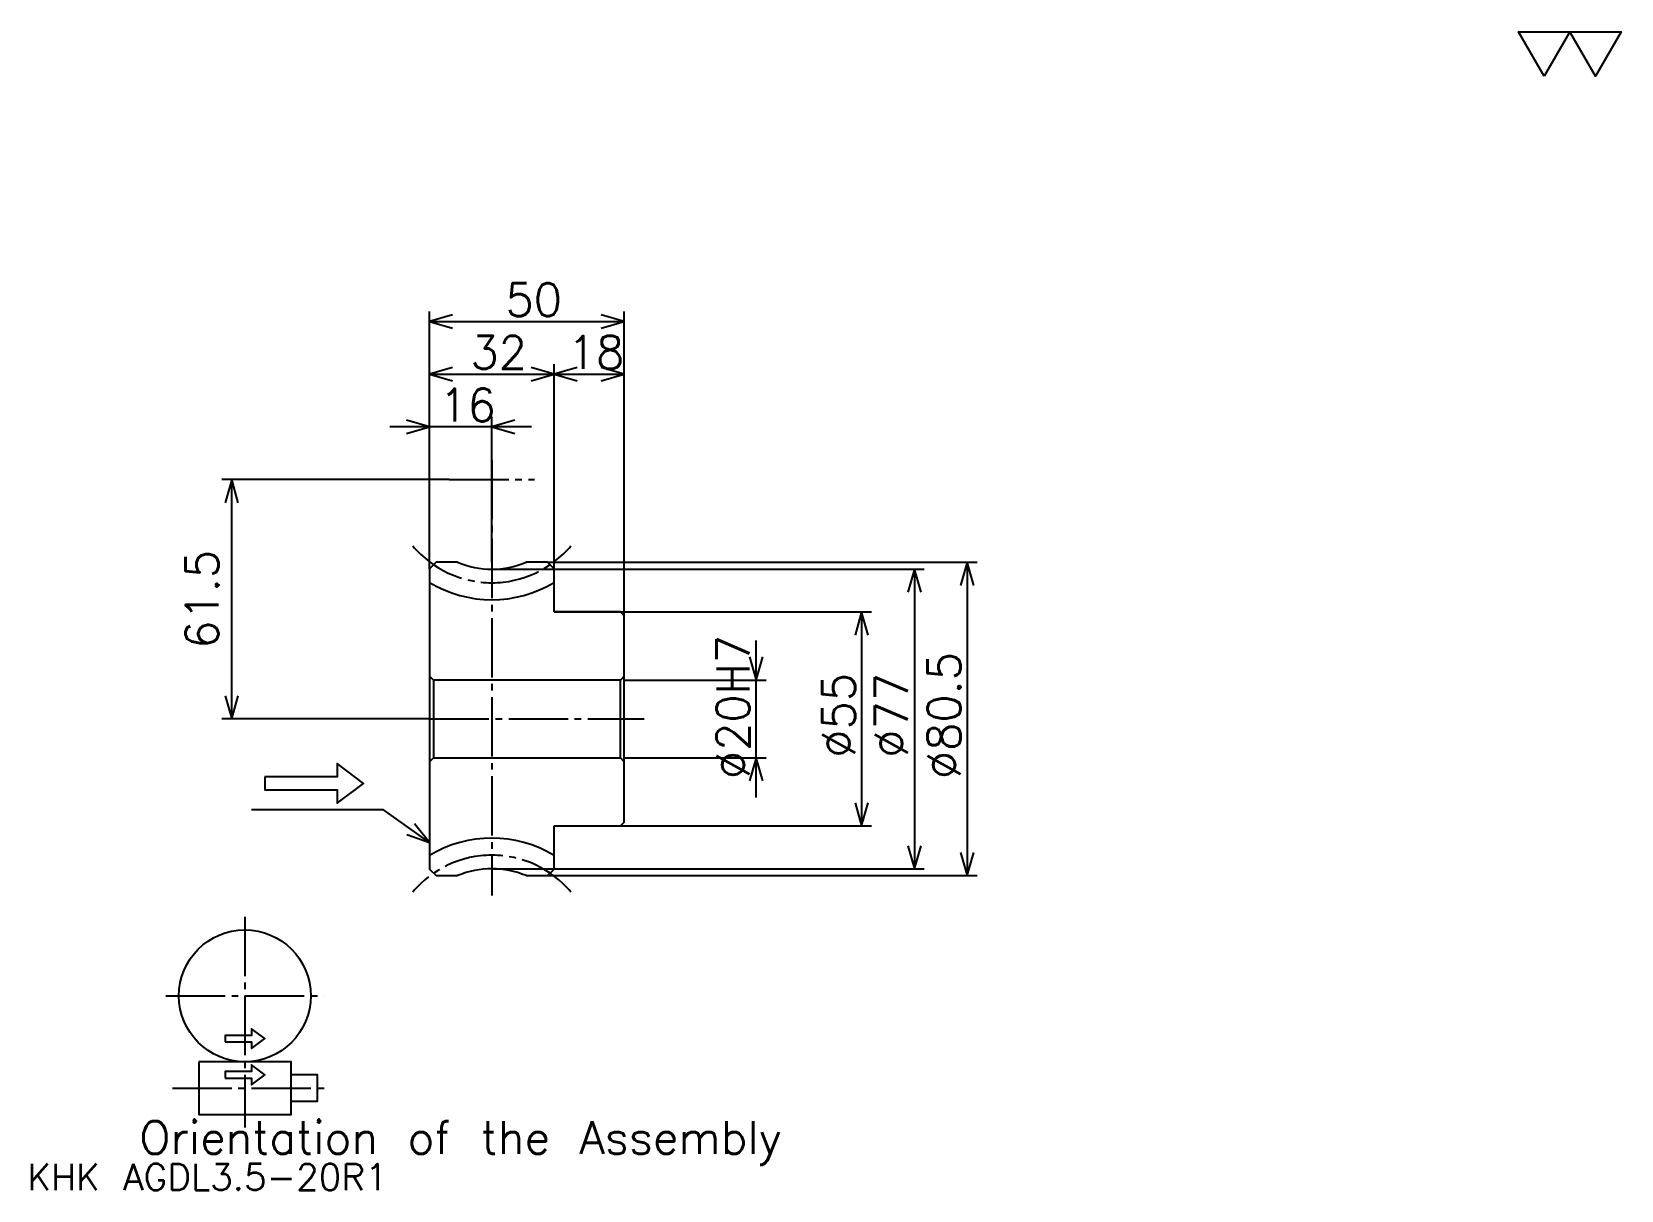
# Model space of a CAD drawing. Extents: x 18 to 426, y 19 to 316.
import ezdxf

# ---------------------------------------------------------------- set-up
doc = ezdxf.new("R2010")
doc.units = 0
doc.linetypes.add('DASHDOT', pattern=[20.322579, 15.241935, -1.693548, 1.693548, -1.693548])
doc.layers.get('0').update_dxf_attribs({"linetype": 'CONTINUOUS'})
doc.layers.add('DASHDOT', color=6, linetype='DASHDOT')
doc.styles.add('KANJI', font='TXT', dxfattribs={"bigfont": 'BIGFONT'})

msp = doc.modelspace()

# ---------------------------------------------------------------- linework, layer by layer
at = {"color": 5}
for p, q in [((120.241943, 179.967743), (120.241943, 244.403229)), ((120.241943, 241.8629), (170.241943, 241.8629)), ((170.241943, 179.967743), (170.241943, 244.403229)), ((152.241943, 179.967743), (152.241943, 230.854828)), ((120.241943, 228.314514), (152.241943, 228.314514)), ((152.241943, 228.314514), (170.241943, 228.314514)), ((136.241943, 179.967743), (136.241943, 217.306458)), ((146.403229, 214.766129), (110.08065, 214.766129)), ((125.322586, 201.217743), (66.895172, 201.217743)), ((69.435493, 139.717743), (69.435493, 201.217743)), ((120.241943, 178.2742), (120.241943, 179.967743)), ((150.548401, 179.967743), (170.241943, 179.967743)), ((152.241943, 178.2742), (152.241943, 179.967743)), ((170.241943, 179.967743), (260.846802, 179.967743)), ((170.241943, 166.217743), (170.241943, 179.967743)), ((258.306458, 179.967743), (258.306458, 99.467743)), ((136.241943, 178.217743), (170.241943, 178.217743)), ((170.241943, 178.217743), (247.298401, 178.217743)), ((244.758072, 178.217743), (244.758072, 101.217743)), ((152.241943, 167.217743), (170.241943, 167.217743)), ((170.241943, 167.217743), (233.75, 167.217743)), ((231.209686, 167.217743), (231.209686, 112.217743)), ((204.112915, 119.55645), (204.112915, 159.879028)), ((170.241943, 149.717743), (206.653229, 149.717743)), ((120.241943, 139.717743), (66.895172, 139.717743)), ((170.241943, 129.717743), (206.653229, 129.717743)), ((152.241943, 112.217743), (170.241943, 112.217743)), ((170.241943, 112.217743), (233.75, 112.217743)), ((136.241943, 101.217743), (170.241943, 101.217743)), ((150.548401, 99.467743), (170.241943, 99.467743)), ((170.241943, 101.217743), (247.298401, 101.217743)), ((170.241943, 99.467743), (260.846802, 99.467743))]:
    msp.add_line(p, q, dxfattribs=at)
at = {"color": 4}
for p, q in [((170.241943, 150.717743), (169.241943, 149.717743)), ((120.241943, 128.717743), (121.241943, 129.717743)), ((170.241943, 128.717743), (169.241943, 129.717743))]:
    msp.add_line(p, q, dxfattribs=at)
at = {"color": 7}
msp.add_lwpolyline([(406.451599, 304.838715), (399.846771, 316.287109), (426.266113, 316.287109), (419.661285, 304.838715), (413.056427, 316.287109), (406.451599, 304.838715)], dxfattribs=at)
at = {"color": 5}
for points in [[(126.169365, 243.556458), (120.241943, 241.8629), (126.169365, 240.169342)], [(164.314529, 240.169342), (170.241943, 241.8629), (164.314529, 243.556458)], [(126.169365, 230.008057), (120.241943, 228.314514), (126.169365, 226.620972)], [(146.314529, 226.620972), (152.241943, 228.314514), (146.314529, 230.008057)], [(158.169357, 230.008057), (152.241943, 228.314514), (158.169357, 226.620972)], [(164.314529, 226.620972), (170.241943, 228.314514), (164.314529, 230.008057)], [(114.314522, 213.072571), (120.241943, 214.766129), (114.314522, 216.459686)], [(142.169357, 216.459686), (136.241943, 214.766129), (142.169357, 213.072571)], [(71.129044, 195.290329), (69.435493, 201.217743), (67.741943, 195.290329)], [(260, 174.040329), (258.306458, 179.967743), (256.612915, 174.040329)], [(246.45163, 172.290329), (244.758072, 178.217743), (243.064514, 172.290329)], [(232.903229, 161.290329), (231.209686, 167.217743), (229.516144, 161.290329)], [(202.419373, 155.645157), (204.112915, 149.717743), (205.806458, 155.645157)], [(67.741943, 145.645157), (69.435493, 139.717743), (71.129044, 145.645157)], [(77.903229, 124.870972), (77.903229, 121.483871), (96.532265, 121.483871), (96.532265, 118.096771), (103.306458, 123.177422), (96.532265, 128.258072), (96.532265, 124.870972), (77.903229, 124.870972)], [(205.806458, 123.790321), (204.112915, 129.717743), (202.419373, 123.790321)], [(120.241943, 107.935486), (108.387108, 116.403229), (74.516136, 116.403229)], [(229.516144, 118.145164), (231.209686, 112.217743), (232.903229, 118.145164)], [(114.43425, 110.002632), (120.241943, 107.935486), (116.402962, 112.75882)], [(243.064514, 107.145157), (244.758072, 101.217743), (246.45163, 107.145157)], [(256.612915, 105.395157), (258.306458, 99.467743), (260, 105.395157)], [(67.741943, 56.733871), (74.516136, 56.733871), (74.516136, 55.040321), (77.903229, 57.580643), (74.516136, 60.120972), (74.516136, 58.427422), (67.741943, 58.427422), (67.741943, 56.733871)], [(60.967751, 51.653229), (60.967751, 38.104843), (84.677429, 38.104843), (84.677429, 51.653229), (60.967751, 51.653229)], [(67.741943, 47.419357), (74.516136, 47.419357), (74.516136, 45.725807), (77.903229, 48.266129), (74.516136, 50.80645), (74.516136, 49.112907), (67.741943, 49.112907), (67.741943, 47.419357)], [(84.677429, 41.491936), (91.451622, 41.491936), (91.451622, 48.266129), (84.677429, 48.266129)]]:
    msp.add_lwpolyline(points, dxfattribs=at)
at = {"color": 4}
for points in [[(127.442085, 179.967743), (121.935493, 179.967743), (120.241943, 178.2742), (120.241943, 128.717743)], [(152.241943, 167.217743), (152.241943, 178.2742), (150.548401, 179.967743), (145.041809, 179.967743)], [(152.241943, 112.217743), (169.241943, 112.217743), (170.241943, 113.217743), (170.241943, 166.217743), (169.241943, 167.217743), (152.241943, 167.217743)], [(120.241943, 150.717743), (121.241943, 149.717743), (121.241943, 129.717743), (169.241943, 129.717743), (169.241943, 149.717743), (121.241943, 149.717743)], [(120.241943, 128.717743), (120.241943, 101.161293), (121.935493, 99.467743), (127.442085, 99.467743)], [(145.041809, 99.467743), (150.548401, 99.467743), (152.241943, 101.161293), (152.241943, 112.217743)]]:
    msp.add_lwpolyline(points, dxfattribs=at)
at = {"color": 5}
msp.add_circle((72.822586, 68.588707), 16.935484, dxfattribs=at)
at = {"color": 4}
for centre, radius, start, end in [((136.241943, 201.217743), 23, 247.50501703, 292.49498297), ((136.241943, 201.217743), 30.875, 238.78716471, 301.21283529), ((136.241943, 78.217743), 30.875, 58.78716471, 121.21283529), ((136.241943, 78.217743), 23, 67.50501703, 112.49498297)]:
    msp.add_arc(centre, radius, start, end, dxfattribs=at)
at = {"layer": 'DASHDOT', "color": 7}
for p, q in [((136.241943, 206.298386), (136.241943, 94.3871)), ((125.322586, 201.217743), (147.161301, 201.217743)), ((120.241943, 139.717743), (175.322586, 139.717743)), ((72.822586, 88.911293), (72.822586, 34.717743)), ((52.500008, 68.588707), (93.145172, 68.588707)), ((54.193558, 44.879036), (94.838715, 44.879036))]:
    msp.add_line(p, q, dxfattribs=at)
for centre, start, end in [((136.241943, 201.217743), 219.99999648, 320.00000352), ((136.241943, 78.217743), 39.99999648, 140.00000352)]:
    msp.add_arc(centre, 26.5, start, end, dxfattribs=at)

# ---------------------------------------------------------------- texts
at = {"color": 7, "style": 'KANJI'}
for s, height, p in [('50', 8.467742, (139.737915, 243.217743)), ('32', 8.467742, (130.737915, 229.669342)), ('18', 8.467742, (155.737915, 229.669342)), ('16', 8.467742, (122.737907, 216.120972)), ('Orientation of the Assembly', 8.467742, (45.725815, 27.94355)), ('KHK AGDL3.5-20R1', 6.774194, (16.935484, 18.629032))]:
    msp.add_text(s, height=height, dxfattribs=at).set_placement(p)
for s, p in [('61.5', (66.048401, 157.766129)), ('%%c20H7', (202.419373, 124.264114)), ('%%c80.5', (256.612915, 124.264114)), ('%%c55', (229.516144, 129.768143)), ('%%c77', (243.064514, 129.768143))]:
    msp.add_text(s, height=8.467742, rotation=90, dxfattribs=at).set_placement(p)

doc.saveas('drawing.dxf')
